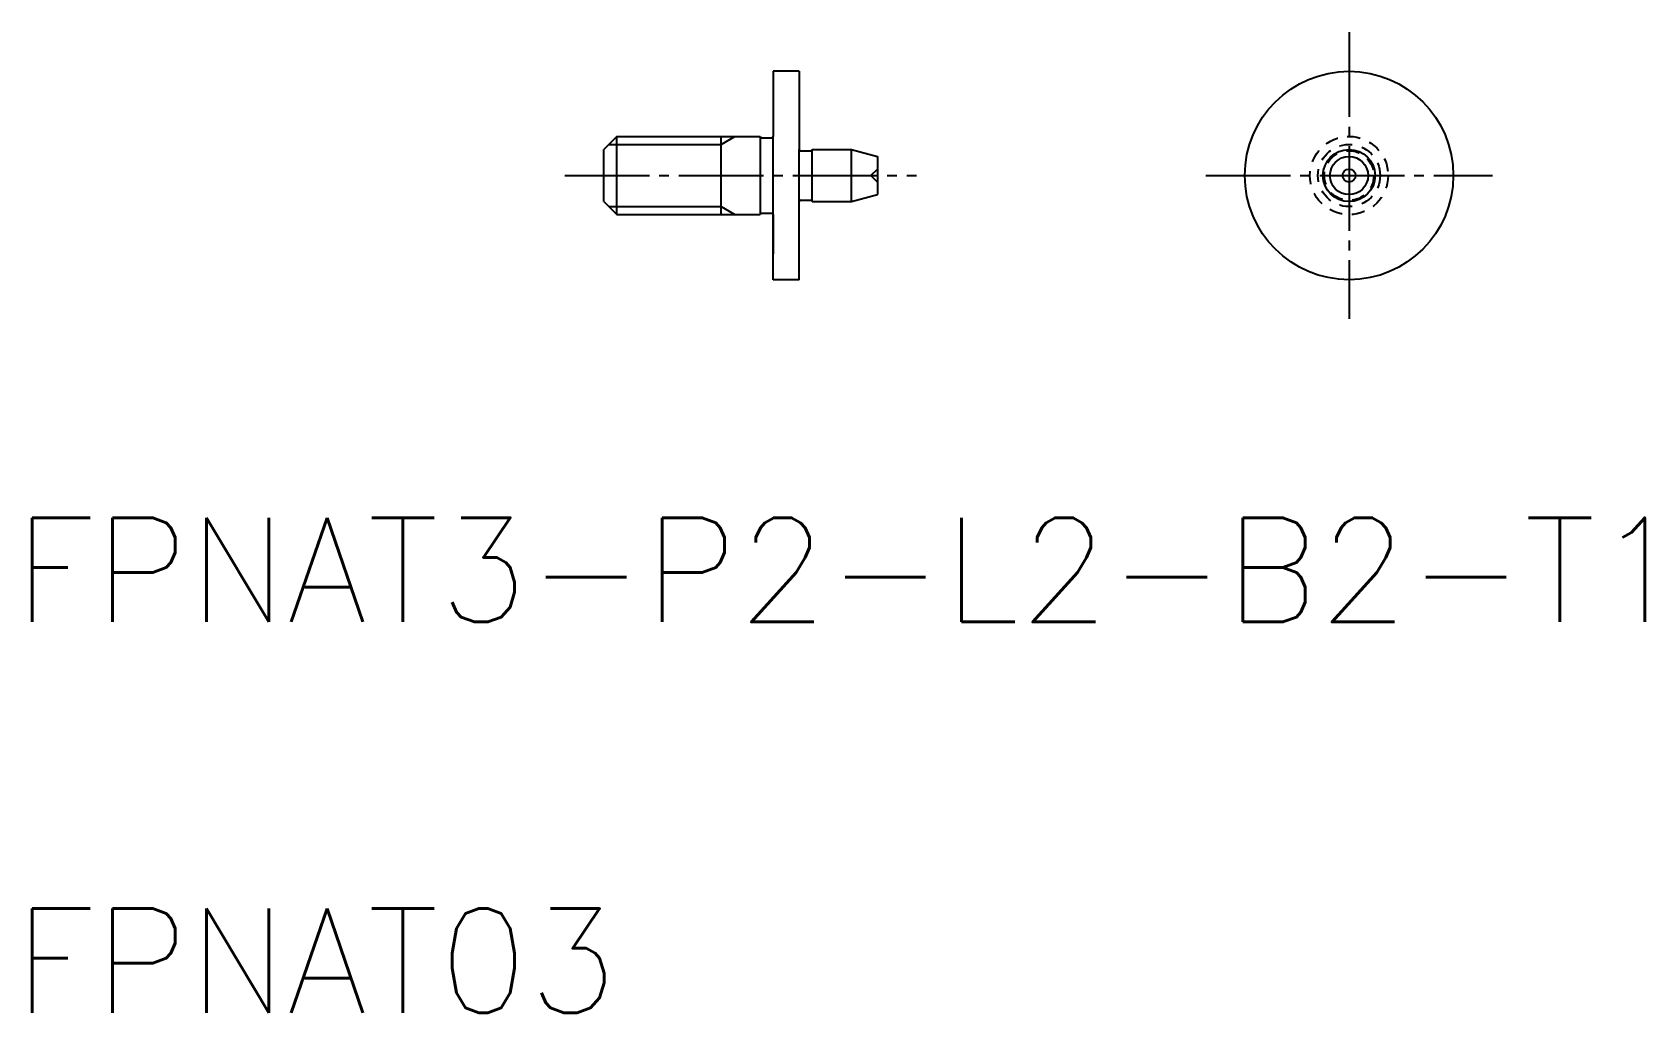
# Model space of a CAD drawing. Extents: x 112.9 to 174.8, y 61.5 to 99.1.
import ezdxf

# ---------------------------------------------------------------- set-up
doc = ezdxf.new("R2010")
doc.units = 0
doc.header["$LTSCALE"] = 0.25
doc.linetypes.add('CENTER', pattern=[17.5, 13, -1.5, 1.5, -1.5])
doc.linetypes.add('DASHED', pattern=[3.5, 2, -1.5])
doc.layers.get('0').update_dxf_attribs({"linetype": 'CONTINUOUS'})
doc.layers.add('CENTER', color=1, linetype='CENTER')
doc.styles.get("Standard").update_dxf_attribs({"font": 'txt.shx'})

msp = doc.modelspace()

# ---------------------------------------------------------------- linework, layer by layer
at = {"color": 7, "linetype": 'CONTINUOUS'}
for p, q in [((142.324, 97.596), (141.324, 97.596)), ((141.324, 97.596), (141.324, 95.096)), ((142.324, 97.596), (142.324, 94.596)), ((135.324, 95.096), (134.824, 94.596)), ((135.324, 92.096), (135.324, 95.096)), ((135.324, 95.096), (140.824, 95.096)), ((139.324, 92.096), (139.324, 95.096)), ((140.824, 95.096), (140.824, 95.096)), ((140.824, 95.096), (140.824, 92.096)), ((140.874, 95.046), (141.274, 95.046)), ((141.324, 95.096), (141.324, 95.096)), ((141.324, 92.096), (141.324, 95.096)), ((134.824, 92.596), (134.824, 94.596)), ((142.324, 94.596), (142.324, 94.596)), ((142.324, 89.596), (142.324, 94.596)), ((142.374, 94.546), (142.774, 94.546)), ((142.824, 92.596), (142.824, 94.596)), ((142.824, 94.596), (142.824, 94.596)), ((142.824, 94.596), (144.324, 94.596)), ((144.324, 92.596), (144.324, 94.596)), ((144.324, 94.596), (145.324, 94.328)), ((145.324, 94.328), (145.324, 92.864)), ((144.324, 92.596), (145.324, 92.864)), ((134.824, 92.596), (135.324, 92.096)), ((142.324, 92.596), (142.324, 92.596)), ((142.374, 92.646), (142.774, 92.646)), ((142.824, 92.596), (142.824, 92.596)), ((142.824, 92.596), (144.324, 92.596)), ((135.324, 92.096), (140.824, 92.096)), ((140.824, 92.096), (140.824, 92.096)), ((140.874, 92.146), (141.274, 92.146)), ((141.324, 92.096), (141.324, 92.096)), ((141.324, 92.096), (141.324, 90.596)), ((141.324, 89.596), (141.324, 92.096)), ((142.324, 89.596), (141.324, 89.596))]:
    msp.add_line(p, q, dxfattribs=at)
at = {"color": 3}
for p, q in [((135.018, 94.79), (139.324, 94.79)), ((139.324, 94.79), (139.855, 95.096)), ((135.018, 92.403), (139.324, 92.403)), ((139.324, 92.403), (139.855, 92.096))]:
    msp.add_line(p, q, dxfattribs=at)
at = {"color": 3, "linetype": 'DASHED'}
for q in [(145.324, 93.846), (145.324, 93.346)]:
    msp.add_line((145.074, 93.596), q, dxfattribs=at)
at = {"color": 7, "linetype": 'CONTINUOUS'}
for radius in [4, 1, 0.732, 0.25]:
    msp.add_circle((163.423, 93.596), radius, dxfattribs=at)
at = {"color": 3, "linetype": 'DASHED'}
for radius in [1.5, 1.194, 0.95]:
    msp.add_circle((163.423, 93.596), radius, dxfattribs=at)
at = {"color": 7, "linetype": 'CONTINUOUS'}
for centre, start, end in [((140.874, 95.096), 180, 270), ((141.274, 95.096), 270, 0), ((142.374, 94.596), 180, 270), ((142.774, 94.596), 270, 0), ((142.374, 92.596), 90, 180), ((142.774, 92.596), 0, 90), ((140.874, 92.096), 90, 180), ((141.274, 92.096), 0, 90)]:
    msp.add_arc(centre, 0.05, start, end, dxfattribs=at)
at = {"layer": 'CENTER', "color": 1, "linetype": 'CENTER'}
for p, q in [((163.423, 99.096), (163.423, 88.096)), ((133.324, 93.596), (146.824, 93.596)), ((157.923, 93.596), (168.923, 93.596))]:
    msp.add_line(p, q, dxfattribs=at)

# ---------------------------------------------------------------- texts
for s, p in [('FPNAT3-P2-L2-B2-T1', (112.201, 76.459)), ('FPNAT03', (112.201, 61.459))]:
    msp.add_text(s, height=4).set_placement(p)

doc.saveas('drawing.dxf')
